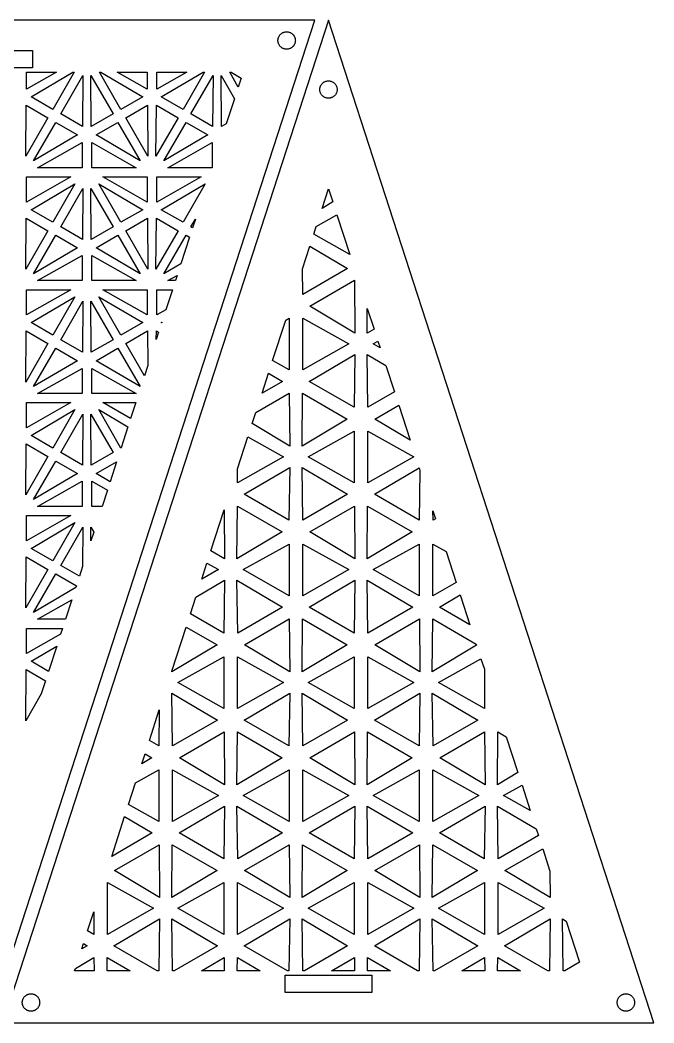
# Model space of a CAD drawing. Header units: metres. Extents: x 20 to 1108, y 20 to 251.
# Drawn here: x 961.8 to 1107.8, y 20 to 250.8 of the extents above; entities that cross this region are included whole.
import ezdxf

# ---------------------------------------------------------------- set-up
doc = ezdxf.new("R2010")
doc.units = ezdxf.units.M

msp = doc.modelspace()

# ---------------------------------------------------------------- linework, layer by layer
for p, q in [((1029.7, 250.826), (879.698, 250.826)), ((954.698, 20.0001), (1029.7, 250.826)), ((1032.85, 250.826), (957.853, 20)), ((1107.85, 20), (1032.85, 250.826)), ((1021.42, 246.976), (1021.47, 247.087)), ((1021.47, 247.087), (1021.54, 247.195)), ((1021.54, 247.195), (1021.61, 247.3)), ((1021.61, 247.3), (1021.68, 247.399)), ((1021.68, 247.399), (1021.77, 247.493)), ((1021.77, 247.493), (1021.86, 247.582)), ((1021.86, 247.582), (1021.95, 247.665)), ((1021.95, 247.665), (1022.05, 247.742)), ((1022.05, 247.742), (1022.15, 247.813)), ((1022.15, 247.813), (1022.26, 247.877)), ((1022.26, 247.877), (1022.38, 247.934)), ((1022.38, 247.934), (1022.49, 247.984)), ((1022.49, 247.984), (1022.61, 248.026)), ((1022.61, 248.026), (1022.73, 248.062)), ((1022.73, 248.062), (1022.85, 248.089)), ((1022.85, 248.089), (1022.98, 248.109)), ((1022.98, 248.109), (1023.1, 248.12)), ((1023.1, 248.12), (1023.23, 248.124)), ((1023.23, 248.124), (1023.35, 248.12)), ((1023.35, 248.12), (1023.48, 248.109)), ((1023.48, 248.109), (1023.6, 248.089)), ((1023.6, 248.089), (1023.72, 248.062)), ((1023.72, 248.062), (1023.84, 248.026)), ((1023.84, 248.026), (1023.96, 247.984)), ((1023.96, 247.984), (1024.08, 247.934)), ((1024.08, 247.934), (1024.19, 247.877)), ((1024.19, 247.877), (1024.3, 247.813)), ((1024.3, 247.813), (1024.4, 247.742)), ((1024.4, 247.742), (1024.5, 247.665)), ((1024.5, 247.665), (1024.6, 247.582)), ((1024.6, 247.582), (1024.68, 247.493)), ((1024.68, 247.493), (1024.77, 247.399)), ((1024.77, 247.399), (1024.84, 247.3)), ((1024.84, 247.3), (1024.92, 247.195)), ((1024.92, 247.195), (1024.98, 247.087)), ((1024.98, 247.087), (1025.04, 246.976)), ((1021.23, 246.249), (1021.24, 246.375)), ((1021.23, 246.124), (1021.23, 246.249)), ((1021.23, 245.998), (1021.23, 246.124)), ((1021.24, 245.873), (1021.23, 245.998)), ((1021.24, 246.375), (1021.26, 246.499)), ((1021.26, 245.749), (1021.24, 245.873)), ((1021.26, 246.499), (1021.29, 246.621)), ((1021.29, 245.627), (1021.26, 245.749)), ((1021.29, 246.621), (1021.32, 246.742)), ((1021.32, 245.506), (1021.29, 245.627)), ((1021.32, 246.742), (1021.37, 246.86)), ((1021.37, 245.388), (1021.32, 245.506)), ((1021.37, 246.86), (1021.42, 246.976)), ((1021.42, 245.273), (1021.37, 245.388)), ((1021.47, 245.16), (1021.42, 245.273)), ((1021.54, 245.052), (1021.47, 245.16)), ((1021.61, 244.948), (1021.54, 245.052)), ((1021.68, 244.849), (1021.61, 244.948)), ((1021.77, 244.755), (1021.68, 244.849)), ((1021.86, 244.666), (1021.77, 244.755)), ((1024.68, 244.755), (1024.6, 244.666)), ((1024.77, 244.849), (1024.68, 244.755)), ((1024.84, 244.948), (1024.77, 244.849)), ((1024.92, 245.052), (1024.84, 244.948)), ((1024.98, 245.16), (1024.92, 245.052)), ((1025.04, 245.273), (1024.98, 245.16)), ((1025.04, 246.976), (1025.09, 246.86)), ((1025.09, 245.388), (1025.04, 245.273)), ((1025.09, 246.86), (1025.13, 246.742)), ((1025.13, 245.506), (1025.09, 245.388)), ((1025.13, 246.742), (1025.16, 246.621)), ((1025.16, 245.627), (1025.13, 245.506)), ((1025.16, 246.621), (1025.19, 246.499)), ((1025.19, 245.749), (1025.16, 245.627)), ((1025.19, 246.499), (1025.21, 246.375)), ((1025.21, 245.873), (1025.19, 245.749)), ((1025.21, 246.375), (1025.22, 246.249)), ((1025.22, 245.998), (1025.21, 245.873)), ((1025.22, 246.249), (1025.23, 246.124)), ((1025.23, 246.124), (1025.22, 245.998)), ((944.698, 243.826), (964.698, 243.826)), ((964.698, 243.826), (964.698, 239.826)), ((1021.95, 244.583), (1021.86, 244.666)), ((1022.05, 244.506), (1021.95, 244.583)), ((1022.15, 244.436), (1022.05, 244.506)), ((1022.26, 244.371), (1022.15, 244.436)), ((1022.38, 244.315), (1022.26, 244.371)), ((1022.49, 244.265), (1022.38, 244.315)), ((1022.61, 244.222), (1022.49, 244.265)), ((1022.73, 244.187), (1022.61, 244.222)), ((1022.85, 244.159), (1022.73, 244.187)), ((1022.98, 244.14), (1022.85, 244.159)), ((1023.1, 244.128), (1022.98, 244.14)), ((1023.23, 244.124), (1023.1, 244.128)), ((1023.35, 244.128), (1023.23, 244.124)), ((1023.48, 244.14), (1023.35, 244.128)), ((1023.6, 244.159), (1023.48, 244.14)), ((1023.72, 244.187), (1023.6, 244.159)), ((1023.84, 244.222), (1023.72, 244.187)), ((1023.96, 244.265), (1023.84, 244.222)), ((1024.08, 244.315), (1023.96, 244.265)), ((1024.19, 244.371), (1024.08, 244.315)), ((1024.3, 244.436), (1024.19, 244.371)), ((1024.4, 244.506), (1024.3, 244.436)), ((1024.5, 244.583), (1024.4, 244.506)), ((1024.6, 244.666), (1024.5, 244.583)), ((964.698, 239.826), (944.698, 239.826)), ((963.314, 238.826), (970.217, 238.826)), ((970.217, 238.826), (963.314, 234.916)), ((963.314, 234.916), (963.314, 238.826)), ((964.33, 233.157), (973.968, 238.826)), ((974.294, 238.826), (969.348, 230.26)), ((971.165, 229.21), (976.278, 238.068)), ((973.968, 238.826), (974.294, 238.826)), ((976.278, 238.068), (976.183, 226.315)), ((978.118, 238.068), (983.232, 229.21)), ((978.214, 226.315), (978.118, 238.068)), ((980.103, 238.826), (980.429, 238.826)), ((985.048, 230.26), (980.103, 238.826)), ((980.429, 238.826), (990.066, 233.157)), ((984.18, 238.826), (991.082, 238.826)), ((991.082, 234.916), (984.18, 238.826)), ((991.082, 238.826), (991.082, 234.916)), ((993.314, 238.826), (1000.22, 238.826)), ((1000.22, 238.826), (993.314, 234.916)), ((993.314, 234.916), (993.314, 238.826)), ((994.329, 233.157), (1003.97, 238.826)), ((1004.29, 238.826), (999.348, 230.26)), ((1001.17, 229.21), (1006.28, 238.068)), ((1003.97, 238.826), (1004.29, 238.826)), ((1006.28, 238.068), (1006.18, 226.315)), ((1008.12, 238.068), (1011.2, 232.729)), ((1008.21, 226.315), (1008.12, 238.068)), ((1010.1, 238.826), (1010.43, 238.826)), ((1012.07, 235.413), (1010.1, 238.826)), ((1010.43, 238.826), (1012.74, 237.467)), ((1012.74, 237.467), (1012.07, 235.413)), ((1030.92, 235.324), (1030.95, 235.444)), ((1030.95, 235.444), (1030.99, 235.562)), ((1030.99, 235.562), (1031.04, 235.678)), ((1031.04, 235.678), (1031.1, 235.79)), ((1031.1, 235.79), (1031.16, 235.898)), ((1031.16, 235.898), (1031.23, 236.002)), ((1031.23, 236.002), (1031.31, 236.101)), ((1031.31, 236.101), (1031.39, 236.195)), ((1031.39, 236.195), (1031.48, 236.284)), ((1031.48, 236.284), (1031.58, 236.367)), ((1031.58, 236.367), (1031.68, 236.444)), ((1031.68, 236.444), (1031.78, 236.515)), ((1031.78, 236.515), (1031.89, 236.579)), ((1031.89, 236.579), (1032, 236.636)), ((1032, 236.636), (1032.12, 236.686)), ((1032.12, 236.686), (1032.23, 236.728)), ((1032.23, 236.728), (1032.36, 236.763)), ((1032.36, 236.763), (1032.48, 236.791)), ((1032.48, 236.791), (1032.6, 236.81)), ((1032.6, 236.81), (1032.73, 236.822)), ((1032.73, 236.822), (1032.85, 236.826)), ((1032.85, 236.826), (1032.98, 236.822)), ((1032.98, 236.822), (1033.1, 236.81)), ((1033.1, 236.81), (1033.23, 236.791)), ((1033.23, 236.791), (1033.35, 236.763)), ((1033.35, 236.763), (1033.47, 236.728)), ((1033.47, 236.728), (1033.59, 236.686)), ((1033.59, 236.686), (1033.7, 236.636)), ((1033.7, 236.636), (1033.82, 236.579)), ((1033.82, 236.579), (1033.92, 236.515)), ((1033.92, 236.515), (1034.03, 236.444)), ((1034.03, 236.444), (1034.13, 236.367)), ((1034.13, 236.367), (1034.22, 236.284)), ((1034.22, 236.284), (1034.31, 236.195)), ((1034.31, 236.195), (1034.39, 236.101)), ((1034.39, 236.101), (1034.47, 236.002)), ((1034.47, 236.002), (1034.54, 235.898)), ((1034.54, 235.898), (1034.61, 235.79)), ((1034.61, 235.79), (1034.66, 235.678)), ((1034.66, 235.678), (1034.71, 235.562)), ((1034.71, 235.562), (1034.75, 235.444)), ((1034.75, 235.444), (1034.79, 235.324)), ((969.348, 230.26), (964.33, 233.157)), ((990.066, 233.157), (985.048, 230.26)), ((999.348, 230.26), (994.329, 233.157)), ((1030.85, 234.826), (1030.86, 234.952)), ((1030.86, 234.701), (1030.85, 234.826)), ((1030.86, 234.952), (1030.87, 235.077)), ((1030.87, 234.576), (1030.86, 234.701)), ((1030.87, 235.077), (1030.89, 235.201)), ((1030.89, 234.451), (1030.87, 234.576)), ((1030.89, 235.201), (1030.92, 235.324)), ((1030.92, 234.329), (1030.89, 234.451)), ((1030.95, 234.208), (1030.92, 234.329)), ((1030.99, 234.09), (1030.95, 234.208)), ((1031.04, 233.975), (1030.99, 234.09)), ((1031.1, 233.863), (1031.04, 233.975)), ((1031.16, 233.755), (1031.1, 233.863)), ((1031.23, 233.651), (1031.16, 233.755)), ((1031.31, 233.551), (1031.23, 233.651)), ((1031.39, 233.457), (1031.31, 233.551)), ((1031.48, 233.368), (1031.39, 233.457)), ((1031.58, 233.285), (1031.48, 233.368)), ((1031.68, 233.208), (1031.58, 233.285)), ((1031.78, 233.138), (1031.68, 233.208)), ((1031.89, 233.074), (1031.78, 233.138)), ((1033.92, 233.138), (1033.82, 233.074)), ((1034.03, 233.208), (1033.92, 233.138)), ((1034.13, 233.285), (1034.03, 233.208)), ((1034.22, 233.368), (1034.13, 233.285)), ((1034.31, 233.457), (1034.22, 233.368)), ((1034.39, 233.551), (1034.31, 233.457)), ((1034.47, 233.651), (1034.39, 233.551)), ((1034.54, 233.755), (1034.47, 233.651)), ((1034.61, 233.863), (1034.54, 233.755)), ((1034.66, 233.975), (1034.61, 233.863)), ((1034.71, 234.09), (1034.66, 233.975)), ((1034.75, 234.208), (1034.71, 234.09)), ((1034.79, 234.329), (1034.75, 234.208)), ((1034.79, 235.324), (1034.82, 235.201)), ((1034.82, 234.451), (1034.79, 234.329)), ((1034.82, 235.201), (1034.84, 235.077)), ((1034.84, 234.576), (1034.82, 234.451)), ((1034.84, 235.077), (1034.85, 234.952)), ((1034.85, 234.701), (1034.84, 234.576)), ((1034.85, 234.952), (1034.85, 234.826)), ((1034.85, 234.826), (1034.85, 234.701)), ((963.118, 219.47), (963.214, 231.224)), ((963.214, 231.224), (968.231, 228.327)), ((986.164, 228.327), (991.183, 231.224)), ((991.183, 231.224), (991.278, 219.47)), ((993.118, 219.47), (993.214, 231.224)), ((993.214, 231.224), (998.231, 228.327)), ((1011.2, 232.729), (1009.32, 226.955)), ((1032, 233.017), (1031.89, 233.074)), ((1032.12, 232.967), (1032, 233.017)), ((1032.23, 232.924), (1032.12, 232.967)), ((1032.36, 232.889), (1032.23, 232.924)), ((1032.48, 232.862), (1032.36, 232.889)), ((1032.6, 232.842), (1032.48, 232.862)), ((1032.73, 232.83), (1032.6, 232.842)), ((1032.85, 232.826), (1032.73, 232.83)), ((1032.98, 232.83), (1032.85, 232.826)), ((1033.1, 232.842), (1032.98, 232.83)), ((1033.23, 232.862), (1033.1, 232.842)), ((1033.35, 232.889), (1033.23, 232.862)), ((1033.47, 232.924), (1033.35, 232.889)), ((1033.59, 232.967), (1033.47, 232.924)), ((1033.7, 233.017), (1033.59, 232.967)), ((1033.82, 233.074), (1033.7, 233.017)), ((976.183, 226.315), (971.165, 229.21)), ((983.232, 229.21), (978.214, 226.315)), ((1006.18, 226.315), (1001.17, 229.21)), ((968.231, 228.327), (963.118, 219.47)), ((964.935, 218.421), (970.049, 227.277)), ((970.049, 227.277), (975.067, 224.381)), ((979.33, 224.381), (984.349, 227.277)), ((984.349, 227.277), (989.462, 218.421)), ((991.278, 219.47), (986.164, 228.327)), ((998.231, 228.327), (993.118, 219.47)), ((994.935, 218.421), (1000.05, 227.277)), ((1000.05, 227.277), (1005.07, 224.381)), ((1009.32, 226.955), (1008.21, 226.315)), ((975.067, 224.381), (964.935, 218.421)), ((989.462, 218.421), (979.33, 224.381)), ((1005.07, 224.381), (994.935, 218.421)), ((965.855, 216.827), (976.082, 222.621)), ((976.082, 222.621), (976.082, 216.827)), ((978.314, 216.827), (978.314, 222.621)), ((978.314, 222.621), (988.542, 216.827)), ((995.855, 216.827), (1006.08, 222.621)), ((1006.08, 222.621), (1006.08, 216.975)), ((963.314, 214.73), (973.542, 214.73)), ((973.542, 214.73), (963.314, 208.936)), ((963.314, 208.936), (963.314, 214.73)), ((976.082, 216.827), (965.855, 216.827)), ((988.542, 216.827), (978.314, 216.827)), ((980.855, 214.73), (991.082, 214.73)), ((991.082, 208.936), (980.855, 214.73)), ((991.082, 214.73), (991.082, 208.936)), ((993.314, 214.73), (1003.54, 214.73)), ((1003.54, 214.73), (993.314, 208.936)), ((993.314, 208.936), (993.314, 214.73)), ((1006.03, 216.827), (995.855, 216.827)), ((1006.08, 216.975), (1006.03, 216.827)), ((964.33, 207.176), (974.462, 213.136)), ((974.462, 213.136), (969.348, 204.278)), ((979.935, 213.136), (990.066, 207.176)), ((985.048, 204.278), (979.935, 213.136)), ((994.329, 207.176), (1004.46, 213.136)), ((1004.46, 213.136), (999.348, 204.278)), ((971.165, 203.23), (976.278, 212.086)), ((976.278, 212.086), (976.183, 200.333)), ((978.118, 212.086), (983.232, 203.23)), ((978.214, 200.333), (978.118, 212.086)), ((1031.39, 207.49), (1032.85, 211.993)), ((1032.85, 211.993), (1033.84, 208.957)), ((1033.84, 208.957), (1031.39, 207.49)), ((969.348, 204.278), (964.33, 207.176)), ((990.066, 207.176), (985.048, 204.278)), ((999.348, 204.278), (994.329, 207.176)), ((1030.03, 203.299), (1034.81, 205.961)), ((1034.81, 205.961), (1037.78, 196.839)), ((963.118, 193.489), (963.214, 205.242)), ((963.214, 205.242), (968.231, 202.346)), ((976.183, 200.333), (971.165, 203.23)), ((983.232, 203.23), (978.214, 200.333)), ((986.164, 202.346), (991.183, 205.242)), ((991.183, 205.242), (991.278, 193.489)), ((993.118, 193.489), (993.214, 205.242)), ((993.214, 205.242), (998.231, 202.346)), ((1001.17, 203.23), (1002.2, 205.015)), ((1001.54, 203.011), (1001.17, 203.23)), ((1002.2, 205.015), (1001.54, 203.011)), ((1029.46, 201.55), (1030.03, 203.299)), ((968.231, 202.346), (963.118, 193.489)), ((964.935, 192.44), (970.049, 201.297)), ((970.049, 201.297), (975.067, 198.4)), ((979.33, 198.4), (984.349, 201.297)), ((984.349, 201.297), (989.462, 192.44)), ((991.278, 193.489), (986.164, 202.346)), ((998.231, 202.346), (993.118, 193.489)), ((994.935, 192.44), (1000.05, 201.297)), ((1000.84, 200.841), (998.86, 194.749)), ((1000.05, 201.297), (1000.84, 200.841)), ((1037.78, 196.839), (1029.46, 201.55)), ((1026.87, 193.57), (1028.56, 198.769)), ((1028.56, 198.769), (1037.27, 193.643)), ((975.067, 198.4), (964.935, 192.44)), ((965.855, 190.847), (976.082, 196.641)), ((976.082, 196.641), (976.082, 190.847)), ((978.314, 190.847), (978.314, 196.641)), ((978.314, 196.641), (988.542, 190.847)), ((989.462, 192.44), (979.33, 198.4)), ((998.86, 194.749), (994.935, 192.44)), ((995.855, 190.847), (997.984, 192.053)), ((997.984, 192.053), (997.592, 190.847)), ((1026.96, 187.691), (1026.87, 193.57)), ((1037.27, 193.643), (1026.96, 187.691)), ((976.082, 190.847), (965.855, 190.847)), ((988.542, 190.847), (978.314, 190.847)), ((997.592, 190.847), (995.855, 190.847)), ((1028.53, 184.974), (1038.84, 190.926)), ((1038.84, 190.926), (1038.94, 178.744)), ((963.314, 188.748), (973.542, 188.748)), ((973.542, 188.748), (963.314, 182.954)), ((963.314, 182.954), (963.314, 188.748)), ((964.33, 181.195), (974.462, 187.155)), ((974.462, 187.155), (969.348, 178.298)), ((979.935, 187.155), (990.066, 181.195)), ((985.048, 178.298), (979.935, 187.155)), ((980.855, 188.748), (991.082, 188.748)), ((991.082, 182.954), (980.855, 188.748)), ((991.082, 188.748), (991.082, 182.954)), ((993.314, 188.748), (996.91, 188.748)), ((993.314, 182.954), (993.314, 188.748)), ((996.91, 188.748), (995.414, 184.144)), ((971.165, 177.249), (976.278, 186.106)), ((976.278, 186.106), (976.183, 174.353)), ((978.118, 186.106), (983.232, 177.249)), ((978.214, 174.353), (978.118, 186.106)), ((1038.94, 178.744), (1028.53, 184.974)), ((995.414, 184.144), (993.314, 182.954)), ((1041.77, 178.743), (1041.81, 184.41)), ((1041.81, 184.41), (1043.35, 179.69)), ((969.348, 178.298), (964.33, 181.195)), ((990.066, 181.195), (985.048, 178.298)), ((994.329, 181.195), (994.486, 181.287)), ((994.437, 181.134), (994.329, 181.195)), ((994.486, 181.287), (994.437, 181.134)), ((1020, 172.432), (1023.03, 181.773)), ((1023.03, 181.773), (1023.78, 182.191)), ((1023.78, 182.191), (1023.78, 170.288)), ((1026.92, 182.192), (1037.52, 176.292)), ((1026.92, 170.287), (1026.92, 182.192)), ((963.118, 167.509), (963.214, 179.262)), ((963.214, 179.262), (968.231, 176.365)), ((986.164, 176.365), (991.183, 179.262)), ((991.183, 179.262), (991.247, 171.318)), ((993.197, 177.322), (993.214, 179.262)), ((993.731, 178.963), (993.197, 177.322)), ((993.214, 179.262), (993.731, 178.963)), ((1043.35, 179.69), (1041.77, 178.743)), ((968.231, 176.365), (963.118, 167.509)), ((976.183, 174.353), (971.165, 177.249)), ((983.232, 177.249), (978.214, 174.353)), ((990.466, 168.915), (986.164, 176.365)), ((1037.52, 176.292), (1026.92, 170.287)), ((1043.18, 176.292), (1044.26, 176.89)), ((1044.74, 175.411), (1043.18, 176.292)), ((1044.26, 176.89), (1044.74, 175.411)), ((964.935, 166.459), (970.049, 175.317)), ((970.049, 175.317), (975.067, 172.419)), ((979.33, 172.419), (984.349, 175.317)), ((984.349, 175.317), (989.462, 166.459)), ((1028.44, 167.662), (1038.94, 173.84)), ((1038.94, 173.84), (1038.75, 161.71)), ((1041.77, 173.84), (1046.07, 171.308)), ((1041.96, 161.71), (1041.77, 173.84)), ((975.067, 172.419), (964.935, 166.459)), ((989.462, 166.459), (979.33, 172.419)), ((991.247, 171.318), (990.466, 168.915)), ((1023.78, 170.288), (1020, 172.432)), ((1046.07, 171.308), (1048.05, 165.225)), ((965.855, 164.866), (976.082, 170.66)), ((976.082, 170.66), (976.082, 164.866)), ((978.314, 164.866), (978.314, 170.66)), ((978.314, 170.66), (988.542, 164.866)), ((1017.57, 164.947), (1019.06, 169.549)), ((1019.06, 169.549), (1022.27, 167.662)), ((1022.27, 167.662), (1017.57, 164.947)), ((1038.75, 161.71), (1028.44, 167.662)), ((976.082, 164.866), (965.855, 164.866)), ((988.542, 164.866), (978.314, 164.866)), ((1016.12, 160.489), (1023.84, 164.946)), ((1023.84, 164.946), (1023.94, 152.763)), ((1026.77, 152.763), (1026.87, 164.946)), ((1026.87, 164.946), (1037.18, 158.994)), ((1048.05, 165.225), (1041.96, 161.71)), ((963.314, 162.768), (973.542, 162.768)), ((973.542, 162.768), (963.314, 156.974)), ((963.314, 156.974), (963.314, 162.768)), ((980.855, 162.768), (988.469, 162.768)), ((987.285, 159.124), (980.855, 162.768)), ((988.469, 162.768), (987.285, 159.124)), ((1043.53, 158.993), (1049.04, 162.176)), ((1049.04, 162.176), (1051.65, 154.13)), ((964.33, 155.214), (974.462, 161.175)), ((974.462, 161.175), (969.348, 152.318)), ((971.165, 151.268), (976.278, 160.125)), ((976.278, 160.125), (976.183, 148.371)), ((978.118, 160.125), (983.232, 151.268)), ((978.214, 148.371), (978.118, 160.125)), ((979.935, 161.175), (986.665, 157.216)), ((985.048, 152.318), (979.935, 161.175)), ((1015.29, 157.939), (1016.12, 160.489)), ((986.665, 157.216), (985.079, 152.335)), ((1023.94, 152.763), (1015.29, 157.939)), ((1037.18, 158.994), (1026.77, 152.763)), ((1051.65, 154.13), (1043.53, 158.993)), ((969.348, 152.318), (964.33, 155.214)), ((1011.92, 147.571), (1014.3, 154.888)), ((1014.3, 154.888), (1022.52, 150.311)), ((1028.18, 150.311), (1038.78, 156.21)), ((1038.78, 156.21), (1038.78, 144.307)), ((1041.92, 156.211), (1052.52, 150.311)), ((1041.92, 144.306), (1041.92, 156.211)), ((963.118, 141.527), (963.214, 153.28)), ((963.214, 153.28), (968.231, 150.384)), ((968.231, 150.384), (963.118, 141.527)), ((976.183, 148.371), (971.165, 151.268)), ((983.232, 151.268), (978.214, 148.371)), ((985.079, 152.335), (985.048, 152.318)), ((1022.52, 150.311), (1011.92, 144.306)), ((1038.78, 144.307), (1028.18, 150.311)), ((1052.52, 150.311), (1041.92, 144.306)), ((964.935, 140.479), (970.049, 149.335)), ((970.049, 149.335), (975.067, 146.439)), ((979.33, 146.439), (984.048, 149.162)), ((984.048, 149.162), (982.548, 144.545)), ((1013.44, 141.681), (1023.94, 147.859)), ((1023.94, 147.859), (1023.75, 135.729)), ((1026.77, 147.859), (1037.27, 141.681)), ((1026.96, 135.729), (1026.77, 147.859)), ((1043.44, 141.681), (1053.73, 147.738)), ((1053.73, 147.738), (1053.93, 147.137)), ((975.067, 146.439), (964.935, 140.479)), ((982.548, 144.545), (979.33, 146.439)), ((1011.92, 144.306), (1011.92, 147.571)), ((1053.93, 147.137), (1053.75, 135.729)), ((965.855, 138.885), (976.082, 144.679)), ((976.082, 144.679), (976.082, 138.885)), ((978.314, 138.885), (978.314, 144.679)), ((978.314, 144.679), (981.927, 142.632)), ((981.927, 142.632), (980.709, 138.885)), ((1023.75, 135.729), (1013.44, 141.681)), ((1037.27, 141.681), (1026.96, 135.729)), ((1053.75, 135.729), (1043.44, 141.681)), ((976.082, 138.885), (965.855, 138.885)), ((980.709, 138.885), (978.314, 138.885)), ((1011.77, 126.782), (1011.87, 138.965)), ((1011.87, 138.965), (1022.18, 133.013)), ((1028.53, 133.012), (1038.84, 138.965)), ((1038.84, 138.965), (1038.94, 126.782)), ((1041.77, 126.782), (1041.87, 138.965)), ((1041.87, 138.965), (1052.18, 133.013)), ((963.314, 136.786), (973.542, 136.786)), ((973.542, 136.786), (963.314, 130.992)), ((963.314, 130.992), (963.314, 136.786)), ((1005.78, 128.672), (1008.84, 138.101)), ((1008.84, 138.101), (1008.94, 126.782)), ((1056.92, 137.906), (1057.53, 136.056)), ((1056.96, 135.729), (1056.92, 137.906)), ((964.33, 129.234), (974.462, 135.193)), ((974.462, 135.193), (969.348, 126.336)), ((971.165, 125.287), (976.278, 134.145)), ((976.278, 134.145), (976.204, 125.023)), ((978.118, 134.145), (978.79, 132.981)), ((978.144, 130.991), (978.118, 134.145)), ((1057.53, 136.056), (1056.96, 135.729)), ((978.79, 132.981), (978.144, 130.991)), ((1022.18, 133.013), (1011.77, 126.782)), ((1038.94, 126.782), (1028.53, 133.012)), ((1052.18, 133.013), (1041.77, 126.782)), ((1013.18, 124.33), (1023.78, 130.229)), ((1023.78, 130.229), (1023.78, 118.326)), ((1026.92, 130.23), (1037.52, 124.33)), ((1026.92, 118.325), (1026.92, 130.23)), ((1043.18, 124.33), (1053.78, 130.229)), ((1053.78, 130.229), (1053.78, 118.326)), ((1056.92, 130.23), (1059.97, 128.533)), ((1056.92, 118.325), (1056.92, 130.23)), ((963.118, 115.547), (963.214, 127.3)), ((963.214, 127.3), (968.231, 124.403)), ((969.348, 126.336), (964.33, 129.234)), ((1008.94, 126.782), (1005.78, 128.672)), ((1059.97, 128.533), (1062.3, 121.371)), ((975.481, 122.796), (971.165, 125.287)), ((976.204, 125.023), (975.481, 122.796)), ((1003.66, 122.141), (1004.85, 125.816)), ((1004.85, 125.816), (1007.52, 124.33)), ((968.231, 124.403), (963.118, 115.547)), ((964.935, 114.497), (970.049, 123.355)), ((970.049, 123.355), (974.775, 120.625)), ((1007.52, 124.33), (1003.66, 122.141)), ((1023.78, 118.326), (1013.18, 124.33)), ((1037.52, 124.33), (1026.92, 118.325)), ((1053.78, 118.326), (1043.18, 124.33)), ((974.64, 120.206), (964.935, 114.497)), ((974.775, 120.625), (974.64, 120.206)), ((1002.3, 117.977), (1008.94, 121.879)), ((1008.94, 121.879), (1008.75, 109.748)), ((1011.77, 121.879), (1022.27, 115.7)), ((1011.96, 109.748), (1011.77, 121.879)), ((1028.44, 115.7), (1038.94, 121.879)), ((1038.94, 121.879), (1038.75, 109.748)), ((1041.77, 121.879), (1052.27, 115.7)), ((1041.96, 109.748), (1041.77, 121.879)), ((1062.3, 121.371), (1056.92, 118.325)), ((1001.07, 114.179), (1002.3, 117.977)), ((1058.44, 115.7), (1063.22, 118.518)), ((1063.22, 118.518), (1065.46, 111.646)), ((965.855, 112.904), (973.714, 117.357)), ((973.714, 117.357), (972.268, 112.904)), ((1022.27, 115.7), (1011.96, 109.748)), ((1038.75, 109.748), (1028.44, 115.7)), ((1052.27, 115.7), (1041.96, 109.748)), ((1065.46, 111.646), (1058.44, 115.7)), ((1008.75, 109.748), (1001.07, 114.179)), ((963.314, 110.807), (971.585, 110.807)), ((963.314, 105.012), (963.314, 110.807)), ((972.268, 112.904), (965.855, 112.904)), ((971.585, 110.807), (971.144, 109.447)), ((996.769, 100.94), (1000.08, 111.13)), ((1000.08, 111.13), (1007.18, 107.032)), ((1013.53, 107.031), (1023.84, 112.984)), ((1023.84, 112.984), (1023.94, 100.802)), ((1026.77, 100.801), (1026.87, 112.984)), ((1026.87, 112.984), (1037.18, 107.032)), ((1043.53, 107.031), (1053.84, 112.984)), ((1053.84, 112.984), (1053.94, 100.802)), ((1056.77, 100.801), (1056.87, 112.984)), ((1056.87, 112.984), (1066.91, 107.189)), ((971.144, 109.447), (963.314, 105.012)), ((964.33, 103.252), (970.266, 106.744)), ((970.266, 106.744), (968.373, 100.918)), ((1007.18, 107.032), (996.768, 100.801)), ((1023.94, 100.802), (1013.53, 107.031)), ((1037.18, 107.032), (1026.77, 100.801)), ((1053.94, 100.802), (1043.53, 107.031)), ((1066.99, 106.921), (1056.77, 100.801)), ((1066.91, 107.189), (1066.99, 106.921)), ((998.184, 98.3496), (1008.78, 104.248)), ((1008.78, 104.248), (1008.78, 92.3447)), ((1011.92, 104.249), (1022.52, 98.3496)), ((1011.92, 92.3447), (1011.92, 104.249)), ((1028.18, 98.3496), (1038.78, 104.248)), ((1038.78, 104.248), (1038.78, 92.3447)), ((1041.92, 104.249), (1052.52, 98.3496)), ((1041.92, 92.3447), (1041.92, 104.249)), ((968.373, 100.918), (964.33, 103.252)), ((1058.18, 98.3496), (1068, 103.813)), ((1068, 103.813), (1068.78, 101.407)), ((963.118, 89.5665), (963.214, 101.319)), ((963.214, 101.319), (967.668, 98.7482)), ((996.768, 100.801), (996.769, 100.94)), ((1068.78, 101.407), (1068.78, 92.3447)), ((967.668, 98.7482), (966.7, 95.7706)), ((1008.78, 92.3447), (998.184, 98.3496)), ((1022.52, 98.3496), (1011.92, 92.3447)), ((1038.78, 92.3447), (1028.18, 98.3496)), ((1052.52, 98.3496), (1041.92, 92.3447)), ((1068.78, 92.3447), (1058.18, 98.3496)), ((966.7, 95.7706), (963.118, 89.5665)), ((996.768, 95.8975), (1007.27, 89.7197)), ((996.959, 83.7676), (996.768, 95.8975)), ((1013.44, 89.7197), (1023.94, 95.8975)), ((1023.94, 95.8975), (1023.75, 83.7676)), ((1026.77, 95.8975), (1037.27, 89.7197)), ((1026.96, 83.7676), (1026.77, 95.8975)), ((1043.44, 89.7197), (1053.94, 95.8975)), ((1053.94, 95.8975), (1053.75, 83.7676)), ((1056.77, 95.8975), (1067.27, 89.7197)), ((1056.96, 83.7676), (1056.77, 95.8975)), ((991.593, 85.0098), (993.876, 92.0371)), ((993.876, 92.0371), (993.746, 83.7676)), ((1007.27, 89.7197), (996.959, 83.7676)), ((1023.75, 83.7676), (1013.44, 89.7197)), ((1037.27, 89.7197), (1026.96, 83.7676)), ((1053.75, 83.7676), (1043.44, 89.7197)), ((1067.27, 89.7197), (1056.96, 83.7676)), ((998.527, 81.0508), (1008.84, 87.0029)), ((1008.84, 87.0029), (1008.94, 74.8203)), ((1011.77, 74.8203), (1011.87, 87.0029)), ((1011.87, 87.0029), (1022.18, 81.0508)), ((1028.53, 81.0508), (1038.84, 87.0029)), ((1038.84, 87.0029), (1038.94, 74.8203)), ((1041.77, 74.8203), (1041.87, 87.0029)), ((1041.87, 87.0029), (1052.18, 81.0508)), ((1058.53, 81.0508), (1068.84, 87.0029)), ((1068.84, 87.0029), (1068.94, 74.8203)), ((1071.77, 74.8203), (1071.87, 87.0029)), ((1071.87, 87.0029), (1073.83, 85.8691)), ((1073.83, 85.8691), (1076.5, 77.6533)), ((993.746, 83.7676), (991.593, 85.0098)), ((989.855, 79.6602), (990.603, 81.9609)), ((992.179, 81.0508), (989.855, 79.6602)), ((990.603, 81.9609), (992.179, 81.0508)), ((1008.94, 74.8203), (998.527, 81.0508)), ((1022.18, 81.0508), (1011.77, 74.8203)), ((1038.94, 74.8203), (1028.53, 81.0508)), ((1052.18, 81.0508), (1041.77, 74.8203)), ((1068.94, 74.8203), (1058.53, 81.0508)), ((988.436, 75.291), (993.784, 78.2676)), ((993.784, 78.2676), (993.784, 66.3643)), ((996.92, 78.2686), (1007.52, 72.3682)), ((996.92, 66.3643), (996.92, 78.2686)), ((1013.18, 72.3682), (1023.78, 78.2676)), ((1023.78, 78.2676), (1023.78, 66.3643)), ((1026.92, 78.2686), (1037.52, 72.3682)), ((1026.92, 66.3643), (1026.92, 78.2686)), ((1043.18, 72.3682), (1053.78, 78.2676)), ((1053.78, 78.2676), (1053.78, 66.3643)), ((1056.92, 78.2686), (1067.52, 72.3682)), ((1056.92, 66.3643), (1056.92, 78.2686)), ((1076.5, 77.6533), (1071.77, 74.8203)), ((986.817, 70.3105), (988.436, 75.291)), ((1073.18, 72.3682), (1077.45, 74.7422)), ((1077.45, 74.7422), (1079.36, 68.873)), ((1007.52, 72.3682), (996.92, 66.3643)), ((1023.78, 66.3643), (1013.18, 72.3682)), ((1037.52, 72.3682), (1026.92, 66.3643)), ((1053.78, 66.3643), (1043.18, 72.3682)), ((1067.52, 72.3682), (1056.92, 66.3643)), ((1079.36, 68.873), (1073.18, 72.3682)), ((993.784, 66.3643), (986.817, 70.3105)), ((998.437, 63.7383), (1008.94, 69.917)), ((1008.94, 69.917), (1008.75, 57.7861)), ((1011.77, 69.917), (1022.27, 63.7383)), ((1011.96, 57.7871), (1011.77, 69.917)), ((1028.44, 63.7383), (1038.94, 69.917)), ((1038.94, 69.917), (1038.75, 57.7861)), ((1041.77, 69.917), (1052.27, 63.7383)), ((1041.96, 57.7871), (1041.77, 69.917)), ((1058.44, 63.7383), (1068.94, 69.917)), ((1068.94, 69.917), (1068.75, 57.7861)), ((1071.77, 69.917), (1080.73, 64.6445)), ((1071.96, 57.7871), (1071.77, 69.917)), ((982.93, 58.3467), (985.899, 67.4863)), ((985.899, 67.4863), (992.269, 63.7383)), ((1080.73, 64.6445), (1081.22, 63.1328)), ((992.269, 63.7383), (982.93, 58.3467)), ((1008.75, 57.7861), (998.437, 63.7383)), ((1022.27, 63.7383), (1011.96, 57.7871)), ((1038.75, 57.7861), (1028.44, 63.7383)), ((1052.27, 63.7383), (1041.96, 57.7871)), ((1068.75, 57.7861), (1058.44, 63.7383)), ((1081.22, 63.1328), (1071.96, 57.7871)), ((983.527, 55.0703), (993.837, 61.0225)), ((993.837, 61.0225), (993.937, 48.8398)), ((996.768, 48.8389), (996.868, 61.0225)), ((996.868, 61.0225), (1007.18, 55.0703)), ((1013.53, 55.0703), (1023.84, 61.0225)), ((1023.84, 61.0225), (1023.94, 48.8398)), ((1026.77, 48.8389), (1026.87, 61.0225)), ((1026.87, 61.0225), (1037.18, 55.0703)), ((1043.53, 55.0703), (1053.84, 61.0225)), ((1053.84, 61.0225), (1053.94, 48.8398)), ((1056.77, 48.8389), (1056.87, 61.0225)), ((1056.87, 61.0225), (1067.18, 55.0703)), ((1073.53, 55.0703), (1082.21, 60.084)), ((1082.21, 60.084), (1083.89, 54.9268)), ((993.937, 48.8398), (983.527, 55.0703)), ((1007.18, 55.0703), (996.768, 48.8389)), ((1023.94, 48.8398), (1013.53, 55.0703)), ((1037.18, 55.0703), (1026.77, 48.8389)), ((1053.94, 48.8398), (1043.53, 55.0703)), ((1067.18, 55.0703), (1056.77, 48.8389)), ((1083.94, 48.8398), (1073.53, 55.0703)), ((1083.89, 54.9268), (1083.94, 48.8398)), ((981.92, 52.2881), (992.523, 46.3877)), ((981.92, 40.3828), (981.92, 52.2881)), ((998.184, 46.3877), (1008.78, 52.2871)), ((1008.78, 52.2871), (1008.78, 40.3838)), ((1011.92, 52.2881), (1022.52, 46.3877)), ((1011.92, 40.3828), (1011.92, 52.2881)), ((1028.18, 46.3877), (1038.78, 52.2871)), ((1038.78, 52.2871), (1038.78, 40.3838)), ((1041.92, 52.2881), (1052.52, 46.3877)), ((1041.92, 40.3828), (1041.92, 52.2881)), ((1058.18, 46.3877), (1068.78, 52.2871)), ((1068.78, 52.2871), (1068.78, 40.3838)), ((1071.92, 52.2881), (1082.52, 46.3877)), ((1071.92, 40.3828), (1071.92, 52.2881)), ((992.523, 46.3877), (981.92, 40.3828)), ((1008.78, 40.3838), (998.184, 46.3877)), ((1022.52, 46.3877), (1011.92, 40.3828)), ((1038.78, 40.3838), (1028.18, 46.3877)), ((1052.52, 46.3877), (1041.92, 40.3828)), ((1068.78, 40.3838), (1058.18, 46.3877)), ((1082.52, 46.3877), (1071.92, 40.3828)), ((977.356, 41.1924), (978.784, 45.5879)), ((978.784, 45.5879), (978.784, 40.3838)), ((983.437, 37.7578), (993.938, 43.9365)), ((993.938, 43.9365), (993.749, 32)), ((996.956, 32), (996.768, 43.9365)), ((996.768, 43.9365), (1007.27, 37.7578)), ((1013.44, 37.7578), (1023.94, 43.9365)), ((1023.94, 43.9365), (1023.75, 32)), ((1026.96, 32), (1026.77, 43.9365)), ((1026.77, 43.9365), (1037.27, 37.7578)), ((1043.44, 37.7578), (1053.94, 43.9365)), ((1053.94, 43.9365), (1053.75, 32)), ((1056.96, 32), (1056.77, 43.9365)), ((1056.77, 43.9365), (1067.27, 37.7578)), ((1073.44, 37.7578), (1083.94, 43.9365)), ((1083.94, 43.9365), (1083.75, 32)), ((1086.96, 32), (1086.77, 43.9365)), ((1086.77, 43.9365), (1087.62, 43.4346)), ((1087.62, 43.4346), (1090.7, 33.9639)), ((978.784, 40.3838), (977.356, 41.1924)), ((976.002, 37.0264), (976.405, 38.2656)), ((977.269, 37.7578), (976.002, 37.0264)), ((976.405, 38.2656), (977.269, 37.7578)), ((993.409, 32), (983.437, 37.7578)), ((1007.27, 37.7578), (997.296, 32)), ((1023.41, 32), (1013.44, 37.7578)), ((1037.27, 37.7578), (1027.3, 32)), ((1053.41, 32), (1043.44, 37.7578)), ((1067.27, 37.7578), (1057.3, 32)), ((1083.41, 32), (1073.44, 37.7578)), ((974.554, 32.5684), (978.837, 35.041)), ((978.837, 35.041), (978.861, 32)), ((981.844, 32), (981.868, 35.041)), ((981.868, 35.041), (987.137, 32)), ((1003.57, 32), (1008.84, 35.041)), ((1008.84, 35.041), (1008.86, 32)), ((1011.84, 32), (1011.87, 35.041)), ((1011.87, 35.041), (1017.14, 32)), ((1033.57, 32), (1038.84, 35.041)), ((1038.84, 35.041), (1038.86, 32)), ((1041.84, 32), (1041.87, 35.041)), ((1041.87, 35.041), (1047.14, 32)), ((1063.57, 32), (1068.84, 35.041)), ((1068.84, 35.041), (1068.86, 32)), ((1071.84, 32), (1071.87, 35.041)), ((1071.87, 35.041), (1077.14, 32)), ((974.369, 32), (974.554, 32.5684)), ((1090.7, 33.9639), (1087.3, 32)), ((978.861, 32), (974.369, 32)), ((987.137, 32), (981.844, 32)), ((993.749, 32), (993.409, 32)), ((997.296, 32), (996.956, 32)), ((1008.86, 32), (1003.57, 32)), ((1017.14, 32), (1011.84, 32)), ((1022.85, 27), (1022.85, 31)), ((1022.85, 31), (1042.85, 31)), ((1023.75, 32), (1023.41, 32)), ((1027.3, 32), (1026.96, 32)), ((1038.86, 32), (1033.57, 32)), ((1047.14, 32), (1041.84, 32)), ((1042.85, 31), (1042.85, 27)), ((1053.75, 32), (1053.41, 32)), ((1057.3, 32), (1056.96, 32)), ((1068.86, 32), (1063.57, 32)), ((1077.14, 32), (1071.84, 32)), ((1083.75, 32), (1083.41, 32)), ((1087.3, 32), (1086.96, 32)), ((962.423, 25.3203), (962.465, 25.4385)), ((962.465, 25.4385), (962.515, 25.5537)), ((962.515, 25.5537), (962.572, 25.666)), ((962.572, 25.666), (962.636, 25.7744)), ((962.636, 25.7744), (962.707, 25.8779)), ((962.707, 25.8779), (962.783, 25.9775)), ((962.783, 25.9775), (962.867, 26.0713)), ((962.867, 26.0713), (962.955, 26.1602)), ((962.955, 26.1602), (963.05, 26.2432)), ((963.05, 26.2432), (963.149, 26.3203)), ((963.149, 26.3203), (963.253, 26.3906)), ((963.253, 26.3906), (963.361, 26.4551)), ((963.361, 26.4551), (963.473, 26.5117)), ((963.473, 26.5117), (963.589, 26.5615)), ((963.589, 26.5615), (963.707, 26.6045)), ((963.707, 26.6045), (963.827, 26.6396)), ((963.827, 26.6396), (963.95, 26.667)), ((963.95, 26.667), (964.074, 26.6865)), ((964.074, 26.6865), (964.199, 26.6982)), ((964.199, 26.6982), (964.324, 26.7021)), ((964.324, 26.7021), (964.45, 26.6982)), ((964.45, 26.6982), (964.575, 26.6865)), ((964.575, 26.6865), (964.699, 26.667)), ((964.699, 26.667), (964.822, 26.6396)), ((964.822, 26.6396), (964.942, 26.6045)), ((964.942, 26.6045), (965.061, 26.5615)), ((965.061, 26.5615), (965.176, 26.5117)), ((965.176, 26.5117), (965.288, 26.4551)), ((965.288, 26.4551), (965.397, 26.3906)), ((965.397, 26.3906), (965.5, 26.3203)), ((965.5, 26.3203), (965.6, 26.2432)), ((965.6, 26.2432), (965.693, 26.1602)), ((965.693, 26.1602), (965.782, 26.0713)), ((965.782, 26.0713), (965.866, 25.9775)), ((965.866, 25.9775), (965.942, 25.8779)), ((965.942, 25.8779), (966.014, 25.7744)), ((966.014, 25.7744), (966.077, 25.666)), ((966.077, 25.666), (966.135, 25.5537)), ((966.135, 25.5537), (966.185, 25.4385)), ((966.185, 25.4385), (966.227, 25.3203)), ((1042.85, 27), (1022.85, 27)), ((1099.48, 25.3203), (1099.52, 25.4385)), ((1099.52, 25.4385), (1099.57, 25.5537)), ((1099.57, 25.5537), (1099.63, 25.666)), ((1099.63, 25.666), (1099.69, 25.7744)), ((1099.69, 25.7744), (1099.76, 25.8779)), ((1099.76, 25.8779), (1099.84, 25.9775)), ((1099.84, 25.9775), (1099.92, 26.0713)), ((1099.92, 26.0713), (1100.01, 26.1602)), ((1100.01, 26.1602), (1100.11, 26.2432)), ((1100.11, 26.2432), (1100.21, 26.3203)), ((1100.21, 26.3203), (1100.31, 26.3906)), ((1100.31, 26.3906), (1100.42, 26.4551)), ((1100.42, 26.4551), (1100.53, 26.5117)), ((1100.53, 26.5117), (1100.64, 26.5615)), ((1100.64, 26.5615), (1100.76, 26.6045)), ((1100.76, 26.6045), (1100.88, 26.6396)), ((1100.88, 26.6396), (1101.01, 26.667)), ((1101.01, 26.667), (1101.13, 26.6865)), ((1101.13, 26.6865), (1101.25, 26.6982)), ((1101.25, 26.6982), (1101.38, 26.7021)), ((1101.38, 26.7021), (1101.51, 26.6982)), ((1101.51, 26.6982), (1101.63, 26.6865)), ((1101.63, 26.6865), (1101.75, 26.667)), ((1101.75, 26.667), (1101.88, 26.6396)), ((1101.88, 26.6396), (1102, 26.6045)), ((1102, 26.6045), (1102.12, 26.5615)), ((1102.12, 26.5615), (1102.23, 26.5117)), ((1102.23, 26.5117), (1102.34, 26.4551)), ((1102.34, 26.4551), (1102.45, 26.3906)), ((1102.45, 26.3906), (1102.56, 26.3203)), ((1102.56, 26.3203), (1102.66, 26.2432)), ((1102.66, 26.2432), (1102.75, 26.1602)), ((1102.75, 26.1602), (1102.84, 26.0713)), ((1102.84, 26.0713), (1102.92, 25.9775)), ((1102.92, 25.9775), (1103, 25.8779)), ((1103, 25.8779), (1103.07, 25.7744)), ((1103.07, 25.7744), (1103.13, 25.666)), ((1103.13, 25.666), (1103.19, 25.5537)), ((1103.19, 25.5537), (1103.24, 25.4385)), ((1103.24, 25.4385), (1103.28, 25.3203)), ((962.324, 24.7021), (962.329, 24.8281)), ((962.329, 24.5771), (962.324, 24.7021)), ((962.329, 24.8281), (962.341, 24.9531)), ((962.341, 24.4512), (962.329, 24.5771)), ((962.341, 24.9531), (962.36, 25.0771)), ((962.36, 24.3271), (962.341, 24.4512)), ((962.36, 25.0771), (962.388, 25.1992)), ((962.388, 24.2051), (962.36, 24.3271)), ((962.388, 25.1992), (962.423, 25.3203)), ((962.423, 24.084), (962.388, 24.2051)), ((962.465, 23.9658), (962.423, 24.084)), ((962.515, 23.8506), (962.465, 23.9658)), ((962.572, 23.7393), (962.515, 23.8506)), ((962.636, 23.6309), (962.572, 23.7393)), ((962.707, 23.5264), (962.636, 23.6309)), ((962.783, 23.4277), (962.707, 23.5264)), ((962.867, 23.333), (962.783, 23.4277)), ((962.955, 23.2441), (962.867, 23.333)), ((963.05, 23.1611), (962.955, 23.2441)), ((963.149, 23.084), (963.05, 23.1611)), ((963.253, 23.0137), (963.149, 23.084)), ((965.5, 23.084), (965.397, 23.0137)), ((965.6, 23.1611), (965.5, 23.084)), ((965.693, 23.2441), (965.6, 23.1611)), ((965.782, 23.333), (965.693, 23.2441)), ((965.866, 23.4277), (965.782, 23.333)), ((965.942, 23.5264), (965.866, 23.4277)), ((966.014, 23.6309), (965.942, 23.5264)), ((966.077, 23.7393), (966.014, 23.6309)), ((966.135, 23.8506), (966.077, 23.7393)), ((966.185, 23.9658), (966.135, 23.8506)), ((966.227, 24.084), (966.185, 23.9658)), ((966.227, 25.3203), (966.262, 25.1992)), ((966.262, 24.2051), (966.227, 24.084)), ((966.262, 25.1992), (966.289, 25.0771)), ((966.289, 24.3271), (966.262, 24.2051)), ((966.289, 25.0771), (966.309, 24.9531)), ((966.309, 24.4512), (966.289, 24.3271)), ((966.309, 24.9531), (966.32, 24.8281)), ((966.32, 24.5771), (966.309, 24.4512)), ((966.32, 24.8281), (966.324, 24.7021)), ((966.324, 24.7021), (966.32, 24.5771)), ((1099.38, 24.8281), (1099.4, 24.9531)), ((1099.38, 24.7021), (1099.38, 24.8281)), ((1099.38, 24.5771), (1099.38, 24.7021)), ((1099.4, 24.4512), (1099.38, 24.5771)), ((1099.4, 24.9531), (1099.42, 25.0771)), ((1099.42, 24.3271), (1099.4, 24.4512)), ((1099.42, 25.0771), (1099.44, 25.1992)), ((1099.44, 24.2051), (1099.42, 24.3271)), ((1099.44, 25.1992), (1099.48, 25.3203)), ((1099.48, 24.084), (1099.44, 24.2051)), ((1099.52, 23.9658), (1099.48, 24.084)), ((1099.57, 23.8506), (1099.52, 23.9658)), ((1099.63, 23.7393), (1099.57, 23.8506)), ((1099.69, 23.6309), (1099.63, 23.7393)), ((1099.76, 23.5264), (1099.69, 23.6309)), ((1099.84, 23.4277), (1099.76, 23.5264)), ((1099.92, 23.333), (1099.84, 23.4277)), ((1100.01, 23.2441), (1099.92, 23.333)), ((1100.11, 23.1611), (1100.01, 23.2441)), ((1100.21, 23.084), (1100.11, 23.1611)), ((1100.31, 23.0137), (1100.21, 23.084)), ((1102.56, 23.084), (1102.45, 23.0137)), ((1102.66, 23.1611), (1102.56, 23.084)), ((1102.75, 23.2441), (1102.66, 23.1611)), ((1102.84, 23.333), (1102.75, 23.2441)), ((1102.92, 23.4277), (1102.84, 23.333)), ((1103, 23.5264), (1102.92, 23.4277)), ((1103.07, 23.6309), (1103, 23.5264)), ((1103.13, 23.7393), (1103.07, 23.6309)), ((1103.19, 23.8506), (1103.13, 23.7393)), ((1103.24, 23.9658), (1103.19, 23.8506)), ((1103.28, 24.084), (1103.24, 23.9658)), ((1103.28, 25.3203), (1103.32, 25.1992)), ((1103.32, 24.2051), (1103.28, 24.084)), ((1103.32, 25.1992), (1103.34, 25.0771)), ((1103.34, 24.3271), (1103.32, 24.2051)), ((1103.34, 25.0771), (1103.36, 24.9531)), ((1103.36, 24.4512), (1103.34, 24.3271)), ((1103.36, 24.9531), (1103.38, 24.8281)), ((1103.38, 24.5771), (1103.36, 24.4512)), ((1103.38, 24.8281), (1103.38, 24.7021)), ((1103.38, 24.7021), (1103.38, 24.5771)), ((963.361, 22.9492), (963.253, 23.0137)), ((963.473, 22.8926), (963.361, 22.9492)), ((963.589, 22.8428), (963.473, 22.8926)), ((963.707, 22.7998), (963.589, 22.8428)), ((963.827, 22.7646), (963.707, 22.7998)), ((963.95, 22.7373), (963.827, 22.7646)), ((964.074, 22.7178), (963.95, 22.7373)), ((964.199, 22.7061), (964.074, 22.7178)), ((964.324, 22.7021), (964.199, 22.7061)), ((964.45, 22.7061), (964.324, 22.7021)), ((964.575, 22.7178), (964.45, 22.7061)), ((964.699, 22.7373), (964.575, 22.7178)), ((964.822, 22.7646), (964.699, 22.7373)), ((964.942, 22.7998), (964.822, 22.7646)), ((965.061, 22.8428), (964.942, 22.7998)), ((965.176, 22.8926), (965.061, 22.8428)), ((965.288, 22.9492), (965.176, 22.8926)), ((965.397, 23.0137), (965.288, 22.9492)), ((1100.42, 22.9492), (1100.31, 23.0137)), ((1100.53, 22.8926), (1100.42, 22.9492)), ((1100.64, 22.8428), (1100.53, 22.8926)), ((1100.76, 22.7998), (1100.64, 22.8428)), ((1100.88, 22.7646), (1100.76, 22.7998)), ((1101.01, 22.7373), (1100.88, 22.7646)), ((1101.13, 22.7178), (1101.01, 22.7373)), ((1101.25, 22.7061), (1101.13, 22.7178)), ((1101.38, 22.7021), (1101.25, 22.7061)), ((1101.51, 22.7061), (1101.38, 22.7021)), ((1101.63, 22.7178), (1101.51, 22.7061)), ((1101.75, 22.7373), (1101.63, 22.7178)), ((1101.88, 22.7646), (1101.75, 22.7373)), ((1102, 22.7998), (1101.88, 22.7646)), ((1102.12, 22.8428), (1102, 22.7998)), ((1102.23, 22.8926), (1102.12, 22.8428)), ((1102.34, 22.9492), (1102.23, 22.8926)), ((1102.45, 23.0137), (1102.34, 22.9492)), ((957.853, 20), (1107.85, 20))]:
    msp.add_line(p, q)

doc.saveas('drawing.dxf')
